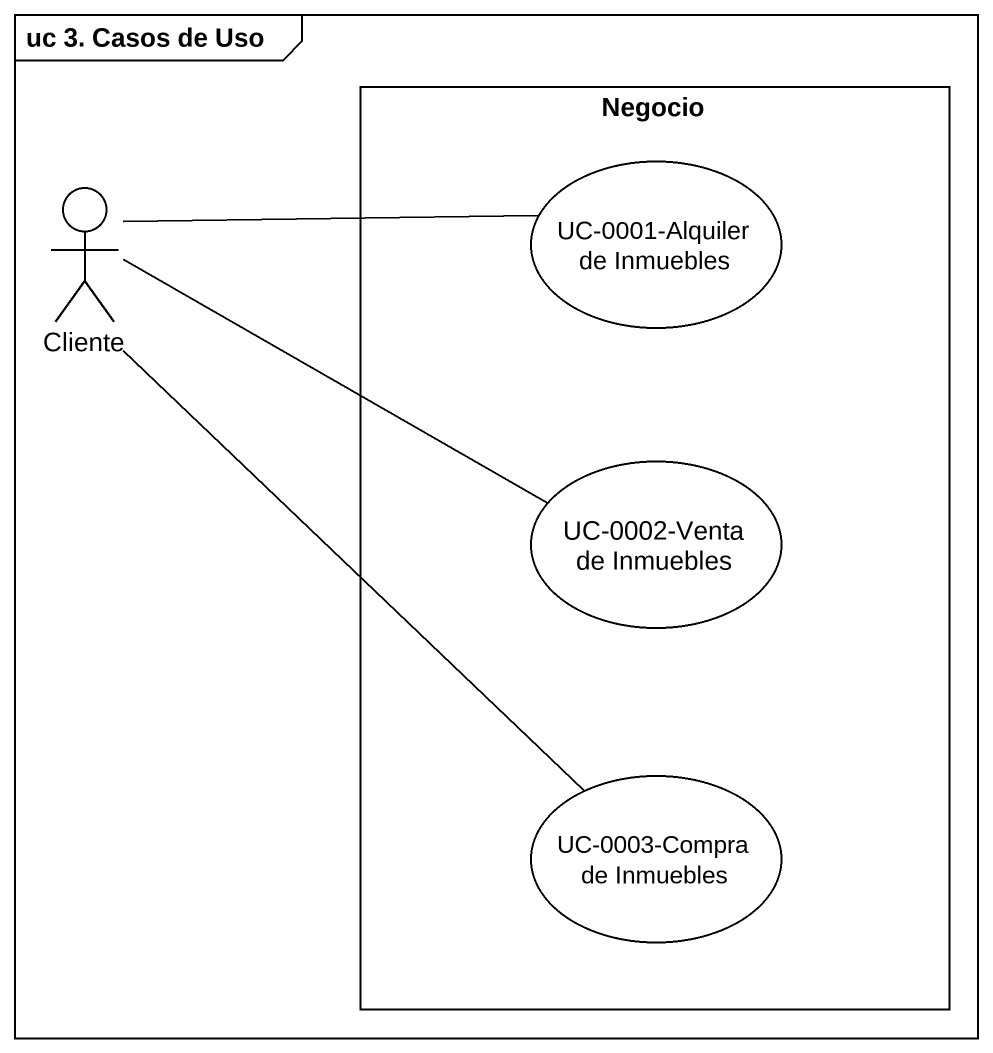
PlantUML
@startuml
mainframe uc 3. Casos de Uso
rectangle Negocio {
  usecase "UC-0001-Alquiler de Inmuebles" as UC_0001_Alquiler_de
  usecase "UC-0002-Venta de Inmuebles" as UC_0002_Venta_de_Inmuebles
  usecase "UC-0003-Compra de Inmuebles" as UC_0003_Compra_de_Inmuebles
}
actor Cliente
Cliente -right- UC_0001_Alquiler_de
Cliente -right- UC_0002_Venta_de_Inmuebles
Cliente -- UC_0003_Compra_de_Inmuebles
@enduml
